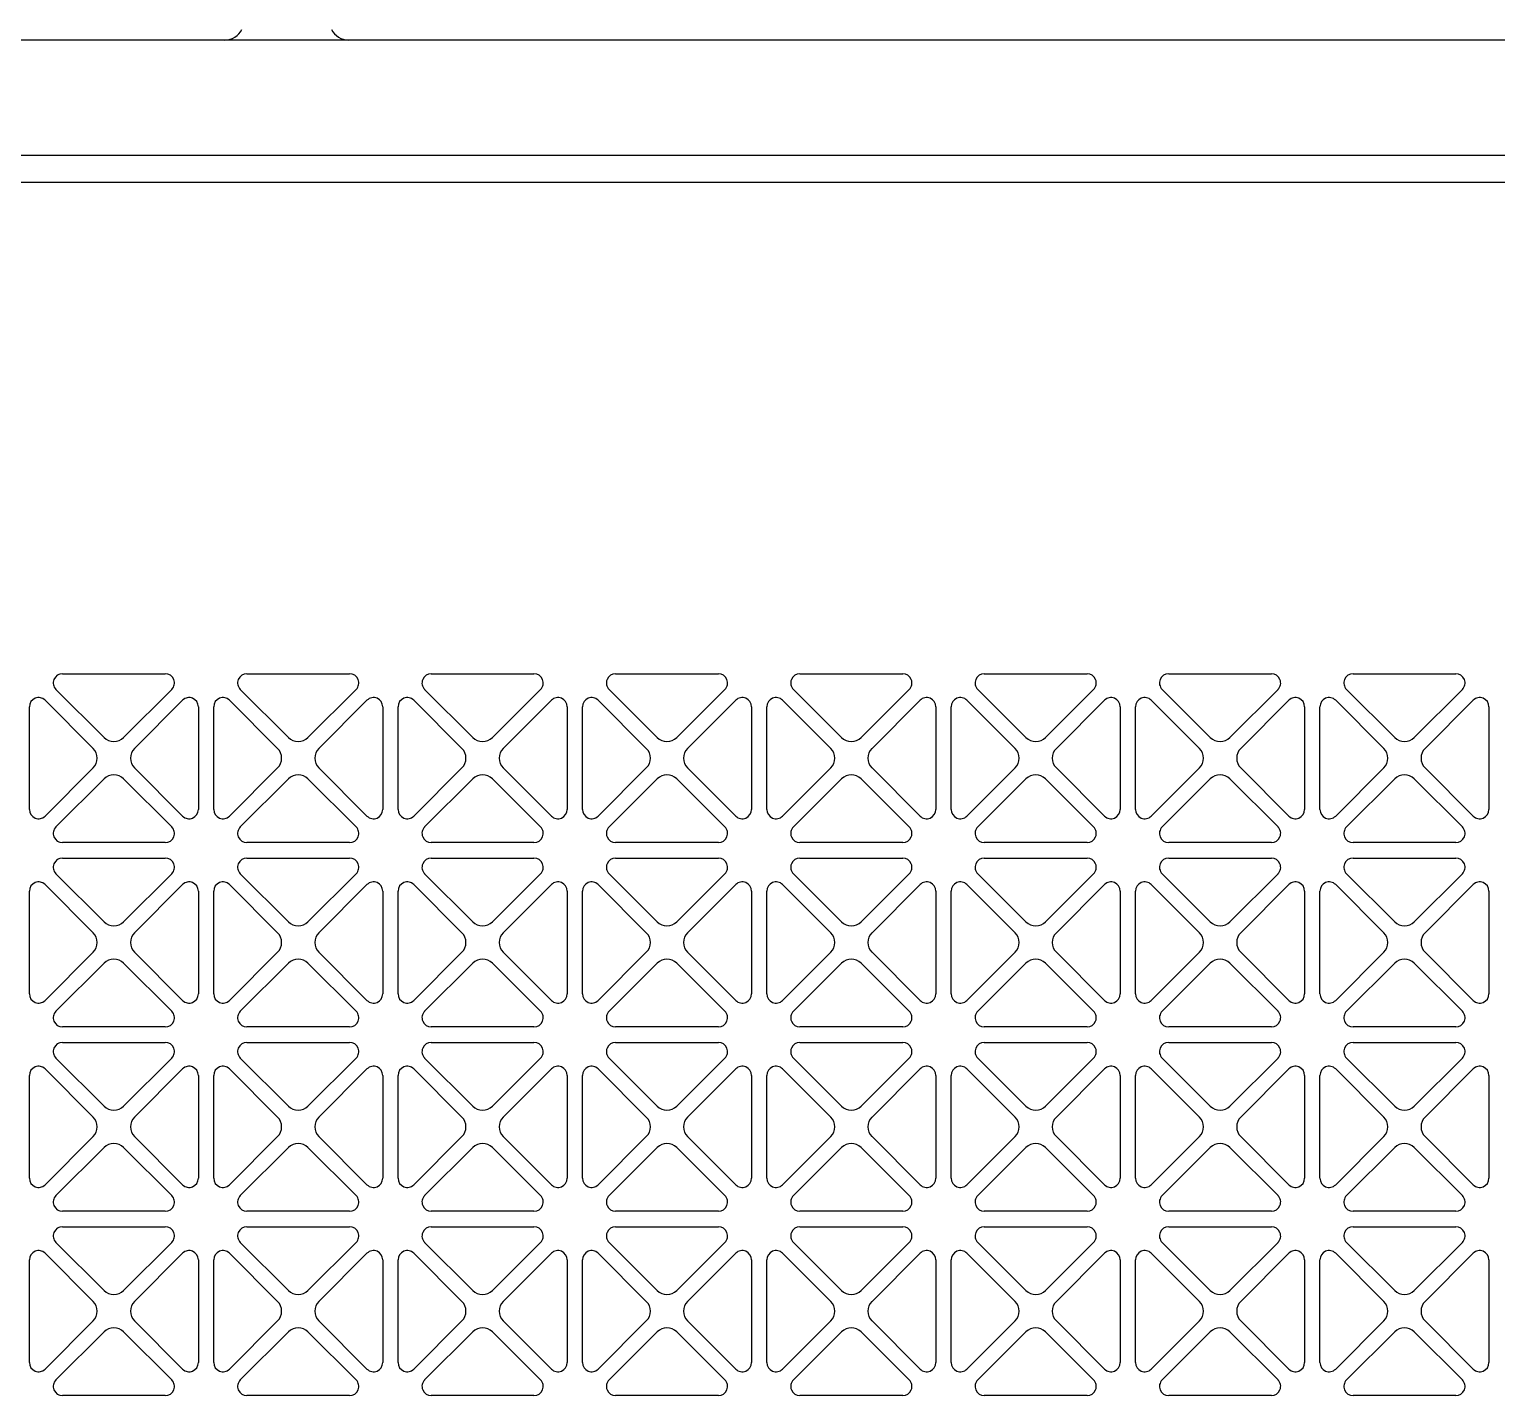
# Model space of a CAD drawing. Header units: millimetres. Extents: x 0 to 87554, y -20854 to 20404.
# Drawn here: x 79811.2 to 80002.2, y -3656.9 to -3479 of the extents above; entities that cross this region are included whole.
import ezdxf

# ---------------------------------------------------------------- set-up
doc = ezdxf.new("R2010")
doc.units = ezdxf.units.MM
doc.layers.get('0').update_dxf_attribs({"lineweight": 15})
for name, color, linetype in [('4215-12649_2_1_0', 7, 'Continuous'), ('4215-12661_1_0', 7, 'Continuous'), ('WANGKONG_0', 7, 'Continuous')]:
    doc.layers.add(name, color=color, linetype=linetype)

# ---------------------------------------------------------------- blocks, each defined once
blk = doc.blocks.new('e4tggg')
at = {"layer": '4215-12649_2_1_0', "color": 87, "linetype": 'Continuous'}
for p, q in [((555.31, 319.3), (-175.69, 319.3)), ((-175.69, 304.3), (555.31, 304.3))]:
    blk.add_line(p, q, dxfattribs=at)
for centre, start, end in [((31.75, 321.8), 270, 333.6122), ((47.87, 321.8), 206.3878, 270)]:
    blk.add_arc(centre, 2.5, start, end, dxfattribs=at)
at = {"layer": '4215-12661_1_0', "color": 87, "linetype": 'Continuous'}
blk.add_line((-167.69, 300.8), (546.31, 300.8), dxfattribs=at)
at = {"layer": 'WANGKONG_0', "color": 87, "linetype": 'Continuous'}
for p, q in [((10.62, 236.8), (24, 236.8)), ((34.62, 236.8), (48, 236.8)), ((58.62, 236.8), (72, 236.8)), ((82.62, 236.8), (96, 236.8)), ((106.62, 236.8), (120, 236.8)), ((130.62, 236.8), (144, 236.8)), ((154.62, 236.8), (168, 236.8)), ((178.62, 236.8), (192, 236.8)), ((8.36, 233.34), (14.62, 227.07)), ((16.04, 228.49), (9.77, 234.75)), ((24.85, 234.75), (18.58, 228.49)), ((20, 227.07), (26.26, 233.34)), ((32.36, 233.34), (38.62, 227.07)), ((40.04, 228.49), (33.77, 234.75)), ((48.85, 234.75), (42.58, 228.49)), ((44, 227.07), (50.26, 233.34)), ((56.36, 233.34), (62.62, 227.07)), ((64.04, 228.49), (57.77, 234.75)), ((72.85, 234.75), (66.58, 228.49)), ((68, 227.07), (74.26, 233.34)), ((80.36, 233.34), (86.62, 227.07)), ((88.04, 228.49), (81.77, 234.75)), ((96.85, 234.75), (90.58, 228.49)), ((92, 227.07), (98.26, 233.34)), ((104.36, 233.34), (110.62, 227.07)), ((112.04, 228.49), (105.77, 234.75)), ((120.85, 234.75), (114.58, 228.49)), ((116, 227.07), (122.26, 233.34)), ((128.36, 233.34), (134.62, 227.07)), ((136.04, 228.49), (129.77, 234.75)), ((144.85, 234.75), (138.58, 228.49)), ((140, 227.07), (146.26, 233.34)), ((152.36, 233.34), (158.62, 227.07)), ((160.04, 228.49), (153.77, 234.75)), ((168.85, 234.75), (162.58, 228.49)), ((164, 227.07), (170.26, 233.34)), ((176.36, 233.34), (182.62, 227.07)), ((184.04, 228.49), (177.77, 234.75)), ((192.85, 234.75), (186.58, 228.49)), ((188, 227.07), (194.26, 233.34)), ((6.31, 219.11), (6.31, 232.49)), ((28.31, 232.49), (28.31, 219.11)), ((30.31, 219.11), (30.31, 232.49)), ((52.31, 232.49), (52.31, 219.11)), ((54.31, 219.11), (54.31, 232.49)), ((76.31, 232.49), (76.31, 219.11)), ((78.31, 219.11), (78.31, 232.49)), ((100.31, 232.49), (100.31, 219.11)), ((102.31, 219.11), (102.31, 232.49)), ((124.31, 232.49), (124.31, 219.11)), ((126.31, 219.11), (126.31, 232.49)), ((148.31, 232.49), (148.31, 219.11)), ((150.31, 219.11), (150.31, 232.49)), ((172.31, 232.49), (172.31, 219.11)), ((174.31, 219.11), (174.31, 232.49)), ((196.31, 232.49), (196.31, 219.11)), ((14.62, 224.53), (8.36, 218.26)), ((26.26, 218.26), (20, 224.53)), ((38.62, 224.53), (32.36, 218.26)), ((50.26, 218.26), (44, 224.53)), ((62.62, 224.53), (56.36, 218.26)), ((74.26, 218.26), (68, 224.53)), ((86.62, 224.53), (80.36, 218.26)), ((98.26, 218.26), (92, 224.53)), ((110.62, 224.53), (104.36, 218.26)), ((122.26, 218.26), (116, 224.53)), ((134.62, 224.53), (128.36, 218.26)), ((146.26, 218.26), (140, 224.53)), ((158.62, 224.53), (152.36, 218.26)), ((170.26, 218.26), (164, 224.53)), ((182.62, 224.53), (176.36, 218.26)), ((194.26, 218.26), (188, 224.53)), ((9.77, 216.85), (16.04, 223.11)), ((18.58, 223.11), (24.85, 216.85)), ((33.77, 216.85), (40.04, 223.11)), ((42.58, 223.11), (48.85, 216.85)), ((57.77, 216.85), (64.04, 223.11)), ((66.58, 223.11), (72.85, 216.85)), ((81.77, 216.85), (88.04, 223.11)), ((90.58, 223.11), (96.85, 216.85)), ((105.77, 216.85), (112.04, 223.11)), ((114.58, 223.11), (120.85, 216.85)), ((129.77, 216.85), (136.04, 223.11)), ((138.58, 223.11), (144.85, 216.85)), ((153.77, 216.85), (160.04, 223.11)), ((162.58, 223.11), (168.85, 216.85)), ((177.77, 216.85), (184.04, 223.11)), ((186.58, 223.11), (192.85, 216.85)), ((24, 214.8), (10.62, 214.8)), ((48, 214.8), (34.62, 214.8)), ((72, 214.8), (58.62, 214.8)), ((96, 214.8), (82.62, 214.8)), ((120, 214.8), (106.62, 214.8)), ((144, 214.8), (130.62, 214.8)), ((168, 214.8), (154.62, 214.8)), ((192, 214.8), (178.62, 214.8)), ((10.62, 212.8), (24, 212.8)), ((34.62, 212.8), (48, 212.8)), ((58.62, 212.8), (72, 212.8)), ((82.62, 212.8), (96, 212.8)), ((106.62, 212.8), (120, 212.8)), ((130.62, 212.8), (144, 212.8)), ((154.62, 212.8), (168, 212.8)), ((178.62, 212.8), (192, 212.8)), ((16.04, 204.49), (9.77, 210.75)), ((24.85, 210.75), (18.58, 204.49)), ((40.04, 204.49), (33.77, 210.75)), ((48.85, 210.75), (42.58, 204.49)), ((64.04, 204.49), (57.77, 210.75)), ((72.85, 210.75), (66.58, 204.49)), ((88.04, 204.49), (81.77, 210.75)), ((96.85, 210.75), (90.58, 204.49)), ((112.04, 204.49), (105.77, 210.75)), ((120.85, 210.75), (114.58, 204.49)), ((136.04, 204.49), (129.77, 210.75)), ((144.85, 210.75), (138.58, 204.49)), ((160.04, 204.49), (153.77, 210.75)), ((168.85, 210.75), (162.58, 204.49)), ((184.04, 204.49), (177.77, 210.75)), ((192.85, 210.75), (186.58, 204.49)), ((6.31, 195.11), (6.31, 208.49)), ((8.36, 209.34), (14.62, 203.07)), ((20, 203.07), (26.26, 209.34)), ((28.31, 208.49), (28.31, 195.11)), ((30.31, 195.11), (30.31, 208.49)), ((32.36, 209.34), (38.62, 203.07)), ((44, 203.07), (50.26, 209.34)), ((52.31, 208.49), (52.31, 195.11)), ((54.31, 195.11), (54.31, 208.49)), ((56.36, 209.34), (62.62, 203.07)), ((68, 203.07), (74.26, 209.34)), ((76.31, 208.49), (76.31, 195.11)), ((78.31, 195.11), (78.31, 208.49)), ((80.36, 209.34), (86.62, 203.07)), ((92, 203.07), (98.26, 209.34)), ((100.31, 208.49), (100.31, 195.11)), ((102.31, 195.11), (102.31, 208.49)), ((104.36, 209.34), (110.62, 203.07)), ((116, 203.07), (122.26, 209.34)), ((124.31, 208.49), (124.31, 195.11)), ((126.31, 195.11), (126.31, 208.49)), ((128.36, 209.34), (134.62, 203.07)), ((140, 203.07), (146.26, 209.34)), ((148.31, 208.49), (148.31, 195.11)), ((150.31, 195.11), (150.31, 208.49)), ((152.36, 209.34), (158.62, 203.07)), ((164, 203.07), (170.26, 209.34)), ((172.31, 208.49), (172.31, 195.11)), ((174.31, 195.11), (174.31, 208.49)), ((176.36, 209.34), (182.62, 203.07)), ((188, 203.07), (194.26, 209.34)), ((196.31, 208.49), (196.31, 195.11)), ((14.62, 200.53), (8.36, 194.26)), ((9.77, 192.85), (16.04, 199.11)), ((18.58, 199.11), (24.85, 192.85)), ((26.26, 194.26), (20, 200.53)), ((38.62, 200.53), (32.36, 194.26)), ((33.77, 192.85), (40.04, 199.11)), ((42.58, 199.11), (48.85, 192.85)), ((50.26, 194.26), (44, 200.53)), ((62.62, 200.53), (56.36, 194.26)), ((57.77, 192.85), (64.04, 199.11)), ((66.58, 199.11), (72.85, 192.85)), ((74.26, 194.26), (68, 200.53)), ((86.62, 200.53), (80.36, 194.26)), ((81.77, 192.85), (88.04, 199.11)), ((90.58, 199.11), (96.85, 192.85)), ((98.26, 194.26), (92, 200.53)), ((110.62, 200.53), (104.36, 194.26)), ((105.77, 192.85), (112.04, 199.11)), ((114.58, 199.11), (120.85, 192.85)), ((122.26, 194.26), (116, 200.53)), ((134.62, 200.53), (128.36, 194.26)), ((129.77, 192.85), (136.04, 199.11)), ((138.58, 199.11), (144.85, 192.85)), ((146.26, 194.26), (140, 200.53)), ((158.62, 200.53), (152.36, 194.26)), ((153.77, 192.85), (160.04, 199.11)), ((162.58, 199.11), (168.85, 192.85)), ((170.26, 194.26), (164, 200.53)), ((182.62, 200.53), (176.36, 194.26)), ((177.77, 192.85), (184.04, 199.11)), ((186.58, 199.11), (192.85, 192.85)), ((194.26, 194.26), (188, 200.53)), ((24, 190.8), (10.62, 190.8)), ((48, 190.8), (34.62, 190.8)), ((72, 190.8), (58.62, 190.8)), ((96, 190.8), (82.62, 190.8)), ((120, 190.8), (106.62, 190.8)), ((144, 190.8), (130.62, 190.8)), ((168, 190.8), (154.62, 190.8)), ((192, 190.8), (178.62, 190.8)), ((10.62, 188.8), (24, 188.8)), ((34.62, 188.8), (48, 188.8)), ((58.62, 188.8), (72, 188.8)), ((82.62, 188.8), (96, 188.8)), ((106.62, 188.8), (120, 188.8)), ((130.62, 188.8), (144, 188.8)), ((154.62, 188.8), (168, 188.8)), ((178.62, 188.8), (192, 188.8)), ((8.36, 185.34), (14.62, 179.07)), ((16.04, 180.49), (9.77, 186.75)), ((24.85, 186.75), (18.58, 180.49)), ((20, 179.07), (26.26, 185.34)), ((32.36, 185.34), (38.62, 179.07)), ((40.04, 180.49), (33.77, 186.75)), ((48.85, 186.75), (42.58, 180.49)), ((44, 179.07), (50.26, 185.34)), ((56.36, 185.34), (62.62, 179.07)), ((64.04, 180.49), (57.77, 186.75)), ((72.85, 186.75), (66.58, 180.49)), ((68, 179.07), (74.26, 185.34)), ((80.36, 185.34), (86.62, 179.07)), ((88.04, 180.49), (81.77, 186.75)), ((96.85, 186.75), (90.58, 180.49)), ((92, 179.07), (98.26, 185.34)), ((104.36, 185.34), (110.62, 179.07)), ((112.04, 180.49), (105.77, 186.75)), ((120.85, 186.75), (114.58, 180.49)), ((116, 179.07), (122.26, 185.34)), ((128.36, 185.34), (134.62, 179.07)), ((136.04, 180.49), (129.77, 186.75)), ((144.85, 186.75), (138.58, 180.49)), ((140, 179.07), (146.26, 185.34)), ((152.36, 185.34), (158.62, 179.07)), ((160.04, 180.49), (153.77, 186.75)), ((168.85, 186.75), (162.58, 180.49)), ((164, 179.07), (170.26, 185.34)), ((176.36, 185.34), (182.62, 179.07)), ((184.04, 180.49), (177.77, 186.75)), ((192.85, 186.75), (186.58, 180.49)), ((188, 179.07), (194.26, 185.34)), ((6.31, 171.11), (6.31, 184.49)), ((28.31, 184.49), (28.31, 171.11)), ((30.31, 171.11), (30.31, 184.49)), ((52.31, 184.49), (52.31, 171.11)), ((54.31, 171.11), (54.31, 184.49)), ((76.31, 184.49), (76.31, 171.11)), ((78.31, 171.11), (78.31, 184.49)), ((100.31, 184.49), (100.31, 171.11)), ((102.31, 171.11), (102.31, 184.49)), ((124.31, 184.49), (124.31, 171.11)), ((126.31, 171.11), (126.31, 184.49)), ((148.31, 184.49), (148.31, 171.11)), ((150.31, 171.11), (150.31, 184.49)), ((172.31, 184.49), (172.31, 171.11)), ((174.31, 171.11), (174.31, 184.49)), ((196.31, 184.49), (196.31, 171.11)), ((14.62, 176.53), (8.36, 170.26)), ((26.26, 170.26), (20, 176.53)), ((38.62, 176.53), (32.36, 170.26)), ((50.26, 170.26), (44, 176.53)), ((62.62, 176.53), (56.36, 170.26)), ((74.26, 170.26), (68, 176.53)), ((86.62, 176.53), (80.36, 170.26)), ((98.26, 170.26), (92, 176.53)), ((110.62, 176.53), (104.36, 170.26)), ((122.26, 170.26), (116, 176.53)), ((134.62, 176.53), (128.36, 170.26)), ((146.26, 170.26), (140, 176.53)), ((158.62, 176.53), (152.36, 170.26)), ((170.26, 170.26), (164, 176.53)), ((182.62, 176.53), (176.36, 170.26)), ((194.26, 170.26), (188, 176.53)), ((9.77, 168.85), (16.04, 175.11)), ((18.58, 175.11), (24.85, 168.85)), ((33.77, 168.85), (40.04, 175.11)), ((42.58, 175.11), (48.85, 168.85)), ((57.77, 168.85), (64.04, 175.11)), ((66.58, 175.11), (72.85, 168.85)), ((81.77, 168.85), (88.04, 175.11)), ((90.58, 175.11), (96.85, 168.85)), ((105.77, 168.85), (112.04, 175.11)), ((114.58, 175.11), (120.85, 168.85)), ((129.77, 168.85), (136.04, 175.11)), ((138.58, 175.11), (144.85, 168.85)), ((153.77, 168.85), (160.04, 175.11)), ((162.58, 175.11), (168.85, 168.85)), ((177.77, 168.85), (184.04, 175.11)), ((186.58, 175.11), (192.85, 168.85)), ((24, 166.8), (10.62, 166.8)), ((48, 166.8), (34.62, 166.8)), ((72, 166.8), (58.62, 166.8)), ((96, 166.8), (82.62, 166.8)), ((120, 166.8), (106.62, 166.8)), ((144, 166.8), (130.62, 166.8)), ((168, 166.8), (154.62, 166.8)), ((192, 166.8), (178.62, 166.8)), ((10.62, 164.8), (24, 164.8)), ((34.62, 164.8), (48, 164.8)), ((58.62, 164.8), (72, 164.8)), ((82.62, 164.8), (96, 164.8)), ((106.62, 164.8), (120, 164.8)), ((130.62, 164.8), (144, 164.8)), ((154.62, 164.8), (168, 164.8)), ((178.62, 164.8), (192, 164.8)), ((16.04, 156.49), (9.77, 162.75)), ((24.85, 162.75), (18.58, 156.49)), ((40.04, 156.49), (33.77, 162.75)), ((48.85, 162.75), (42.58, 156.49)), ((64.04, 156.49), (57.77, 162.75)), ((72.85, 162.75), (66.58, 156.49)), ((88.04, 156.49), (81.77, 162.75)), ((96.85, 162.75), (90.58, 156.49)), ((112.04, 156.49), (105.77, 162.75)), ((120.85, 162.75), (114.58, 156.49)), ((136.04, 156.49), (129.77, 162.75)), ((144.85, 162.75), (138.58, 156.49)), ((160.04, 156.49), (153.77, 162.75)), ((168.85, 162.75), (162.58, 156.49)), ((184.04, 156.49), (177.77, 162.75)), ((192.85, 162.75), (186.58, 156.49)), ((6.31, 147.11), (6.31, 160.49)), ((8.36, 161.34), (14.62, 155.07)), ((20, 155.07), (26.26, 161.34)), ((28.31, 160.49), (28.31, 147.11)), ((30.31, 147.11), (30.31, 160.49)), ((32.36, 161.34), (38.62, 155.07)), ((44, 155.07), (50.26, 161.34)), ((52.31, 160.49), (52.31, 147.11)), ((54.31, 147.11), (54.31, 160.49)), ((56.36, 161.34), (62.62, 155.07)), ((68, 155.07), (74.26, 161.34)), ((76.31, 160.49), (76.31, 147.11)), ((78.31, 147.11), (78.31, 160.49)), ((80.36, 161.34), (86.62, 155.07)), ((92, 155.07), (98.26, 161.34)), ((100.31, 160.49), (100.31, 147.11)), ((102.31, 147.11), (102.31, 160.49)), ((104.36, 161.34), (110.62, 155.07)), ((116, 155.07), (122.26, 161.34)), ((124.31, 160.49), (124.31, 147.11)), ((126.31, 147.11), (126.31, 160.49)), ((128.36, 161.34), (134.62, 155.07)), ((140, 155.07), (146.26, 161.34)), ((148.31, 160.49), (148.31, 147.11)), ((150.31, 147.11), (150.31, 160.49)), ((152.36, 161.34), (158.62, 155.07)), ((164, 155.07), (170.26, 161.34)), ((172.31, 160.49), (172.31, 147.11)), ((174.31, 147.11), (174.31, 160.49)), ((176.36, 161.34), (182.62, 155.07)), ((188, 155.07), (194.26, 161.34)), ((196.31, 160.49), (196.31, 147.11)), ((14.62, 152.53), (8.36, 146.26)), ((9.77, 144.85), (16.04, 151.11)), ((18.58, 151.11), (24.85, 144.85)), ((26.26, 146.26), (20, 152.53)), ((38.62, 152.53), (32.36, 146.26)), ((33.77, 144.85), (40.04, 151.11)), ((42.58, 151.11), (48.85, 144.85)), ((50.26, 146.26), (44, 152.53)), ((62.62, 152.53), (56.36, 146.26)), ((57.77, 144.85), (64.04, 151.11)), ((66.58, 151.11), (72.85, 144.85)), ((74.26, 146.26), (68, 152.53)), ((86.62, 152.53), (80.36, 146.26)), ((81.77, 144.85), (88.04, 151.11)), ((90.58, 151.11), (96.85, 144.85)), ((98.26, 146.26), (92, 152.53)), ((110.62, 152.53), (104.36, 146.26)), ((105.77, 144.85), (112.04, 151.11)), ((114.58, 151.11), (120.85, 144.85)), ((122.26, 146.26), (116, 152.53)), ((134.62, 152.53), (128.36, 146.26)), ((129.77, 144.85), (136.04, 151.11)), ((138.58, 151.11), (144.85, 144.85)), ((146.26, 146.26), (140, 152.53)), ((158.62, 152.53), (152.36, 146.26)), ((153.77, 144.85), (160.04, 151.11)), ((162.58, 151.11), (168.85, 144.85)), ((170.26, 146.26), (164, 152.53)), ((182.62, 152.53), (176.36, 146.26)), ((177.77, 144.85), (184.04, 151.11)), ((186.58, 151.11), (192.85, 144.85)), ((194.26, 146.26), (188, 152.53)), ((24, 142.8), (10.62, 142.8)), ((48, 142.8), (34.62, 142.8)), ((72, 142.8), (58.62, 142.8)), ((96, 142.8), (82.62, 142.8)), ((120, 142.8), (106.62, 142.8)), ((144, 142.8), (130.62, 142.8)), ((168, 142.8), (154.62, 142.8)), ((192, 142.8), (178.62, 142.8))]:
    blk.add_line(p, q, dxfattribs=at)
for centre, radius, start, end in [((10.62, 235.6), 1.2, 90, 225), ((24, 235.6), 1.2, 315, 90), ((34.62, 235.6), 1.2, 90, 225), ((48, 235.6), 1.2, 315, 90), ((58.62, 235.6), 1.2, 90, 225), ((72, 235.6), 1.2, 315, 90), ((82.62, 235.6), 1.2, 90, 225), ((96, 235.6), 1.2, 315, 90), ((106.62, 235.6), 1.2, 90, 225), ((120, 235.6), 1.2, 315, 90), ((130.62, 235.6), 1.2, 90, 225), ((144, 235.6), 1.2, 315, 90), ((154.62, 235.6), 1.2, 90, 225), ((168, 235.6), 1.2, 315, 90), ((178.62, 235.6), 1.2, 90, 225), ((192, 235.6), 1.2, 315, 90), ((7.51, 232.49), 1.2, 45, 180), ((27.11, 232.49), 1.2, 0, 135), ((31.51, 232.49), 1.2, 45, 180), ((51.11, 232.49), 1.2, 0, 135), ((55.51, 232.49), 1.2, 45, 180), ((75.11, 232.49), 1.2, 0, 135), ((79.51, 232.49), 1.2, 45, 180), ((99.11, 232.49), 1.2, 0, 135), ((103.51, 232.49), 1.2, 45, 180), ((123.11, 232.49), 1.2, 0, 135), ((127.51, 232.49), 1.2, 45, 180), ((147.11, 232.49), 1.2, 0, 135), ((151.51, 232.49), 1.2, 45, 180), ((171.11, 232.49), 1.2, 0, 135), ((175.51, 232.49), 1.2, 45, 180), ((195.11, 232.49), 1.2, 0, 135), ((17.31, 229.76), 1.8, 225, 315), ((41.31, 229.76), 1.8, 225, 315), ((65.31, 229.76), 1.8, 225, 315), ((89.31, 229.76), 1.8, 225, 315), ((113.31, 229.76), 1.8, 225, 315), ((137.31, 229.76), 1.8, 225, 315), ((161.31, 229.76), 1.8, 225, 315), ((185.31, 229.76), 1.8, 225, 315), ((13.35, 225.8), 1.8, 315, 45), ((21.27, 225.8), 1.8, 135, 225), ((37.35, 225.8), 1.8, 315, 45), ((45.27, 225.8), 1.8, 135, 225), ((61.35, 225.8), 1.8, 315, 45), ((69.27, 225.8), 1.8, 135, 225), ((85.35, 225.8), 1.8, 315, 45), ((93.27, 225.8), 1.8, 135, 225), ((109.35, 225.8), 1.8, 315, 45), ((117.27, 225.8), 1.8, 135, 225), ((133.35, 225.8), 1.8, 315, 45), ((141.27, 225.8), 1.8, 135, 225), ((157.35, 225.8), 1.8, 315, 45), ((165.27, 225.8), 1.8, 135, 225), ((181.35, 225.8), 1.8, 315, 45), ((189.27, 225.8), 1.8, 135, 225), ((17.31, 221.84), 1.8, 45, 135), ((41.31, 221.84), 1.8, 45, 135), ((65.31, 221.84), 1.8, 45, 135), ((89.31, 221.84), 1.8, 45, 135), ((113.31, 221.84), 1.8, 45, 135), ((137.31, 221.84), 1.8, 45, 135), ((161.31, 221.84), 1.8, 45, 135), ((185.31, 221.84), 1.8, 45, 135), ((7.51, 219.11), 1.2, 180, 315), ((27.11, 219.11), 1.2, 225, 0), ((31.51, 219.11), 1.2, 180, 315), ((51.11, 219.11), 1.2, 225, 0), ((55.51, 219.11), 1.2, 180, 315), ((75.11, 219.11), 1.2, 225, 0), ((79.51, 219.11), 1.2, 180, 315), ((99.11, 219.11), 1.2, 225, 0), ((103.51, 219.11), 1.2, 180, 315), ((123.11, 219.11), 1.2, 225, 0), ((127.51, 219.11), 1.2, 180, 315), ((147.11, 219.11), 1.2, 225, 0), ((151.51, 219.11), 1.2, 180, 315), ((171.11, 219.11), 1.2, 225, 0), ((175.51, 219.11), 1.2, 180, 315), ((195.11, 219.11), 1.2, 225, 0), ((10.62, 216), 1.2, 135, 270), ((24, 216), 1.2, 270, 45), ((34.62, 216), 1.2, 135, 270), ((48, 216), 1.2, 270, 45), ((58.62, 216), 1.2, 135, 270), ((72, 216), 1.2, 270, 45), ((82.62, 216), 1.2, 135, 270), ((96, 216), 1.2, 270, 45), ((106.62, 216), 1.2, 135, 270), ((120, 216), 1.2, 270, 45), ((130.62, 216), 1.2, 135, 270), ((144, 216), 1.2, 270, 45), ((154.62, 216), 1.2, 135, 270), ((168, 216), 1.2, 270, 45), ((178.62, 216), 1.2, 135, 270), ((192, 216), 1.2, 270, 45), ((10.62, 211.6), 1.2, 90, 225), ((24, 211.6), 1.2, 315, 90), ((34.62, 211.6), 1.2, 90, 225), ((48, 211.6), 1.2, 315, 90), ((58.62, 211.6), 1.2, 90, 225), ((72, 211.6), 1.2, 315, 90), ((82.62, 211.6), 1.2, 90, 225), ((96, 211.6), 1.2, 315, 90), ((106.62, 211.6), 1.2, 90, 225), ((120, 211.6), 1.2, 315, 90), ((130.62, 211.6), 1.2, 90, 225), ((144, 211.6), 1.2, 315, 90), ((154.62, 211.6), 1.2, 90, 225), ((168, 211.6), 1.2, 315, 90), ((178.62, 211.6), 1.2, 90, 225), ((192, 211.6), 1.2, 315, 90), ((7.51, 208.49), 1.2, 45, 180), ((27.11, 208.49), 1.2, 0, 135), ((31.51, 208.49), 1.2, 45, 180), ((51.11, 208.49), 1.2, 0, 135), ((55.51, 208.49), 1.2, 45, 180), ((75.11, 208.49), 1.2, 0, 135), ((79.51, 208.49), 1.2, 45, 180), ((99.11, 208.49), 1.2, 0, 135), ((103.51, 208.49), 1.2, 45, 180), ((123.11, 208.49), 1.2, 0, 135), ((127.51, 208.49), 1.2, 45, 180), ((147.11, 208.49), 1.2, 0, 135), ((151.51, 208.49), 1.2, 45, 180), ((171.11, 208.49), 1.2, 0, 135), ((175.51, 208.49), 1.2, 45, 180), ((195.11, 208.49), 1.2, 0, 135), ((17.31, 205.76), 1.8, 225, 315), ((41.31, 205.76), 1.8, 225, 315), ((65.31, 205.76), 1.8, 225, 315), ((89.31, 205.76), 1.8, 225, 315), ((113.31, 205.76), 1.8, 225, 315), ((137.31, 205.76), 1.8, 225, 315), ((161.31, 205.76), 1.8, 225, 315), ((185.31, 205.76), 1.8, 225, 315), ((13.35, 201.8), 1.8, 315, 45), ((21.27, 201.8), 1.8, 135, 225), ((37.35, 201.8), 1.8, 315, 45), ((45.27, 201.8), 1.8, 135, 225), ((61.35, 201.8), 1.8, 315, 45), ((69.27, 201.8), 1.8, 135, 225), ((85.35, 201.8), 1.8, 315, 45), ((93.27, 201.8), 1.8, 135, 225), ((109.35, 201.8), 1.8, 315, 45), ((117.27, 201.8), 1.8, 135, 225), ((133.35, 201.8), 1.8, 315, 45), ((141.27, 201.8), 1.8, 135, 225), ((157.35, 201.8), 1.8, 315, 45), ((165.27, 201.8), 1.8, 135, 225), ((181.35, 201.8), 1.8, 315, 45), ((189.27, 201.8), 1.8, 135, 225), ((17.31, 197.84), 1.8, 45, 135), ((41.31, 197.84), 1.8, 45, 135), ((65.31, 197.84), 1.8, 45, 135), ((89.31, 197.84), 1.8, 45, 135), ((113.31, 197.84), 1.8, 45, 135), ((137.31, 197.84), 1.8, 45, 135), ((161.31, 197.84), 1.8, 45, 135), ((185.31, 197.84), 1.8, 45, 135), ((7.51, 195.11), 1.2, 180, 315), ((27.11, 195.11), 1.2, 225, 0), ((31.51, 195.11), 1.2, 180, 315), ((51.11, 195.11), 1.2, 225, 0), ((55.51, 195.11), 1.2, 180, 315), ((75.11, 195.11), 1.2, 225, 0), ((79.51, 195.11), 1.2, 180, 315), ((99.11, 195.11), 1.2, 225, 0), ((103.51, 195.11), 1.2, 180, 315), ((123.11, 195.11), 1.2, 225, 0), ((127.51, 195.11), 1.2, 180, 315), ((147.11, 195.11), 1.2, 225, 0), ((151.51, 195.11), 1.2, 180, 315), ((171.11, 195.11), 1.2, 225, 0), ((175.51, 195.11), 1.2, 180, 315), ((195.11, 195.11), 1.2, 225, 0), ((10.62, 192), 1.2, 135, 270), ((24, 192), 1.2, 270, 45), ((34.62, 192), 1.2, 135, 270), ((48, 192), 1.2, 270, 45), ((58.62, 192), 1.2, 135, 270), ((72, 192), 1.2, 270, 45), ((82.62, 192), 1.2, 135, 270), ((96, 192), 1.2, 270, 45), ((106.62, 192), 1.2, 135, 270), ((120, 192), 1.2, 270, 45), ((130.62, 192), 1.2, 135, 270), ((144, 192), 1.2, 270, 45), ((154.62, 192), 1.2, 135, 270), ((168, 192), 1.2, 270, 45), ((178.62, 192), 1.2, 135, 270), ((192, 192), 1.2, 270, 45), ((10.62, 187.6), 1.2, 90, 225), ((24, 187.6), 1.2, 315, 90), ((34.62, 187.6), 1.2, 90, 225), ((48, 187.6), 1.2, 315, 90), ((58.62, 187.6), 1.2, 90, 225), ((72, 187.6), 1.2, 315, 90), ((82.62, 187.6), 1.2, 90, 225), ((96, 187.6), 1.2, 315, 90), ((106.62, 187.6), 1.2, 90, 225), ((120, 187.6), 1.2, 315, 90), ((130.62, 187.6), 1.2, 90, 225), ((144, 187.6), 1.2, 315, 90), ((154.62, 187.6), 1.2, 90, 225), ((168, 187.6), 1.2, 315, 90), ((178.62, 187.6), 1.2, 90, 225), ((192, 187.6), 1.2, 315, 90), ((7.51, 184.49), 1.2, 45, 180), ((27.11, 184.49), 1.2, 0, 135), ((31.51, 184.49), 1.2, 45, 180), ((51.11, 184.49), 1.2, 0, 135), ((55.51, 184.49), 1.2, 45, 180), ((75.11, 184.49), 1.2, 0, 135), ((79.51, 184.49), 1.2, 45, 180), ((99.11, 184.49), 1.2, 0, 135), ((103.51, 184.49), 1.2, 45, 180), ((123.11, 184.49), 1.2, 0, 135), ((127.51, 184.49), 1.2, 45, 180), ((147.11, 184.49), 1.2, 0, 135), ((151.51, 184.49), 1.2, 45, 180), ((171.11, 184.49), 1.2, 0, 135), ((175.51, 184.49), 1.2, 45, 180), ((195.11, 184.49), 1.2, 0, 135), ((17.31, 181.76), 1.8, 225, 315), ((41.31, 181.76), 1.8, 225, 315), ((65.31, 181.76), 1.8, 225, 315), ((89.31, 181.76), 1.8, 225, 315), ((113.31, 181.76), 1.8, 225, 315), ((137.31, 181.76), 1.8, 225, 315), ((161.31, 181.76), 1.8, 225, 315), ((185.31, 181.76), 1.8, 225, 315), ((13.35, 177.8), 1.8, 315, 45), ((21.27, 177.8), 1.8, 135, 225), ((37.35, 177.8), 1.8, 315, 45), ((45.27, 177.8), 1.8, 135, 225), ((61.35, 177.8), 1.8, 315, 45), ((69.27, 177.8), 1.8, 135, 225), ((85.35, 177.8), 1.8, 315, 45), ((93.27, 177.8), 1.8, 135, 225), ((109.35, 177.8), 1.8, 315, 45), ((117.27, 177.8), 1.8, 135, 225), ((133.35, 177.8), 1.8, 315, 45), ((141.27, 177.8), 1.8, 135, 225), ((157.35, 177.8), 1.8, 315, 45), ((165.27, 177.8), 1.8, 135, 225), ((181.35, 177.8), 1.8, 315, 45), ((189.27, 177.8), 1.8, 135, 225), ((17.31, 173.84), 1.8, 45, 135), ((41.31, 173.84), 1.8, 45, 135), ((65.31, 173.84), 1.8, 45, 135), ((89.31, 173.84), 1.8, 45, 135), ((113.31, 173.84), 1.8, 45, 135), ((137.31, 173.84), 1.8, 45, 135), ((161.31, 173.84), 1.8, 45, 135), ((185.31, 173.84), 1.8, 45, 135), ((7.51, 171.11), 1.2, 180, 315), ((27.11, 171.11), 1.2, 225, 0), ((31.51, 171.11), 1.2, 180, 315), ((51.11, 171.11), 1.2, 225, 0), ((55.51, 171.11), 1.2, 180, 315), ((75.11, 171.11), 1.2, 225, 0), ((79.51, 171.11), 1.2, 180, 315), ((99.11, 171.11), 1.2, 225, 0), ((103.51, 171.11), 1.2, 180, 315), ((123.11, 171.11), 1.2, 225, 0), ((127.51, 171.11), 1.2, 180, 315), ((147.11, 171.11), 1.2, 225, 0), ((151.51, 171.11), 1.2, 180, 315), ((171.11, 171.11), 1.2, 225, 0), ((175.51, 171.11), 1.2, 180, 315), ((195.11, 171.11), 1.2, 225, 0), ((10.62, 168), 1.2, 135, 270), ((24, 168), 1.2, 270, 45), ((34.62, 168), 1.2, 135, 270), ((48, 168), 1.2, 270, 45), ((58.62, 168), 1.2, 135, 270), ((72, 168), 1.2, 270, 45), ((82.62, 168), 1.2, 135, 270), ((96, 168), 1.2, 270, 45), ((106.62, 168), 1.2, 135, 270), ((120, 168), 1.2, 270, 45), ((130.62, 168), 1.2, 135, 270), ((144, 168), 1.2, 270, 45), ((154.62, 168), 1.2, 135, 270), ((168, 168), 1.2, 270, 45), ((178.62, 168), 1.2, 135, 270), ((192, 168), 1.2, 270, 45), ((10.62, 163.6), 1.2, 90, 225), ((24, 163.6), 1.2, 315, 90), ((34.62, 163.6), 1.2, 90, 225), ((48, 163.6), 1.2, 315, 90), ((58.62, 163.6), 1.2, 90, 225), ((72, 163.6), 1.2, 315, 90), ((82.62, 163.6), 1.2, 90, 225), ((96, 163.6), 1.2, 315, 90), ((106.62, 163.6), 1.2, 90, 225), ((120, 163.6), 1.2, 315, 90), ((130.62, 163.6), 1.2, 90, 225), ((144, 163.6), 1.2, 315, 90), ((154.62, 163.6), 1.2, 90, 225), ((168, 163.6), 1.2, 315, 90), ((178.62, 163.6), 1.2, 90, 225), ((192, 163.6), 1.2, 315, 90), ((7.51, 160.49), 1.2, 45, 180), ((27.11, 160.49), 1.2, 0, 135), ((31.51, 160.49), 1.2, 45, 180), ((51.11, 160.49), 1.2, 0, 135), ((55.51, 160.49), 1.2, 45, 180), ((75.11, 160.49), 1.2, 0, 135), ((79.51, 160.49), 1.2, 45, 180), ((99.11, 160.49), 1.2, 0, 135), ((103.51, 160.49), 1.2, 45, 180), ((123.11, 160.49), 1.2, 0, 135), ((127.51, 160.49), 1.2, 45, 180), ((147.11, 160.49), 1.2, 0, 135), ((151.51, 160.49), 1.2, 45, 180), ((171.11, 160.49), 1.2, 0, 135), ((175.51, 160.49), 1.2, 45, 180), ((195.11, 160.49), 1.2, 0, 135), ((13.35, 153.8), 1.8, 315, 45), ((17.31, 157.76), 1.8, 225, 315), ((21.27, 153.8), 1.8, 135, 225), ((37.35, 153.8), 1.8, 315, 45), ((41.31, 157.76), 1.8, 225, 315), ((45.27, 153.8), 1.8, 135, 225), ((61.35, 153.8), 1.8, 315, 45), ((65.31, 157.76), 1.8, 225, 315), ((69.27, 153.8), 1.8, 135, 225), ((85.35, 153.8), 1.8, 315, 45), ((89.31, 157.76), 1.8, 225, 315), ((93.27, 153.8), 1.8, 135, 225), ((109.35, 153.8), 1.8, 315, 45), ((113.31, 157.76), 1.8, 225, 315), ((117.27, 153.8), 1.8, 135, 225), ((133.35, 153.8), 1.8, 315, 45), ((137.31, 157.76), 1.8, 225, 315), ((141.27, 153.8), 1.8, 135, 225), ((157.35, 153.8), 1.8, 315, 45), ((161.31, 157.76), 1.8, 225, 315), ((165.27, 153.8), 1.8, 135, 225), ((181.35, 153.8), 1.8, 315, 45), ((185.31, 157.76), 1.8, 225, 315), ((189.27, 153.8), 1.8, 135, 225), ((17.31, 149.84), 1.8, 45, 135), ((41.31, 149.84), 1.8, 45, 135), ((65.31, 149.84), 1.8, 45, 135), ((89.31, 149.84), 1.8, 45, 135), ((113.31, 149.84), 1.8, 45, 135), ((137.31, 149.84), 1.8, 45, 135), ((161.31, 149.84), 1.8, 45, 135), ((185.31, 149.84), 1.8, 45, 135), ((7.51, 147.11), 1.2, 180, 315), ((27.11, 147.11), 1.2, 225, 0), ((31.51, 147.11), 1.2, 180, 315), ((51.11, 147.11), 1.2, 225, 0), ((55.51, 147.11), 1.2, 180, 315), ((75.11, 147.11), 1.2, 225, 0), ((79.51, 147.11), 1.2, 180, 315), ((99.11, 147.11), 1.2, 225, 0), ((103.51, 147.11), 1.2, 180, 315), ((123.11, 147.11), 1.2, 225, 0), ((127.51, 147.11), 1.2, 180, 315), ((147.11, 147.11), 1.2, 225, 0), ((151.51, 147.11), 1.2, 180, 315), ((171.11, 147.11), 1.2, 225, 0), ((175.51, 147.11), 1.2, 180, 315), ((195.11, 147.11), 1.2, 225, 0), ((10.62, 144), 1.2, 135, 270), ((24, 144), 1.2, 270, 45), ((34.62, 144), 1.2, 135, 270), ((48, 144), 1.2, 270, 45), ((58.62, 144), 1.2, 135, 270), ((72, 144), 1.2, 270, 45), ((82.62, 144), 1.2, 135, 270), ((96, 144), 1.2, 270, 45), ((106.62, 144), 1.2, 135, 270), ((120, 144), 1.2, 270, 45), ((130.62, 144), 1.2, 135, 270), ((144, 144), 1.2, 270, 45), ((154.62, 144), 1.2, 135, 270), ((168, 144), 1.2, 270, 45), ((178.62, 144), 1.2, 135, 270), ((192, 144), 1.2, 270, 45)]:
    blk.add_arc(centre, radius, start, end, dxfattribs=at)

msp = doc.modelspace()

# ---------------------------------------------------------------- block references
at = {"lineweight": -3}
msp.add_blockref('e4tggg', (79804.891, -3799.712), dxfattribs=at)

doc.saveas('drawing.dxf')
